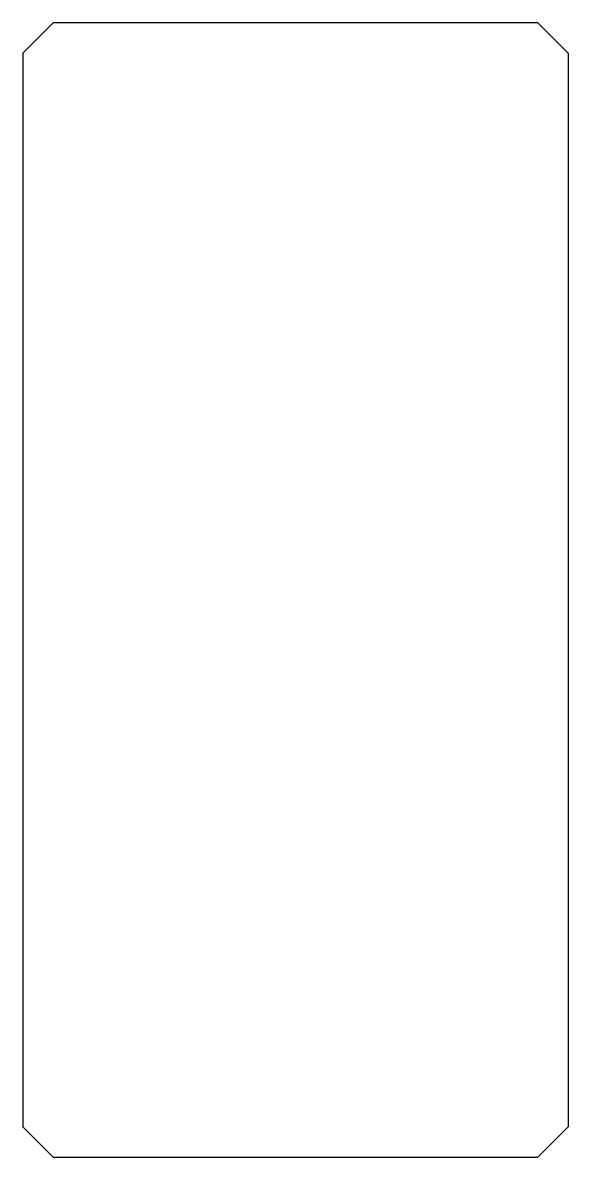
# Model space of a CAD drawing. Header units: millimetres. Extents: x -72 to 72, y -6 to 293.
import ezdxf

# ---------------------------------------------------------------- set-up
doc = ezdxf.new("R2010")
doc.units = ezdxf.units.MM

msp = doc.modelspace()

# ---------------------------------------------------------------- linework, layer by layer
at = {"color": 7, "linetype": 'Continuous', "lineweight": 25}
for p, q in [((-63.88, 293.2), (-71.88, 285.2)), ((63.88, 293.2), (-63.88, 293.2)), ((63.88, 293.2), (71.88, 285.2)), ((-71.88, 285.2), (-71.88, 2)), ((71.88, 285.2), (71.88, 2)), ((-71.88, 2), (-63.88, -6)), ((71.88, 2), (63.88, -6)), ((-63.88, -6), (63.88, -6))]:
    msp.add_line(p, q, dxfattribs=at)

doc.saveas('drawing.dxf')
